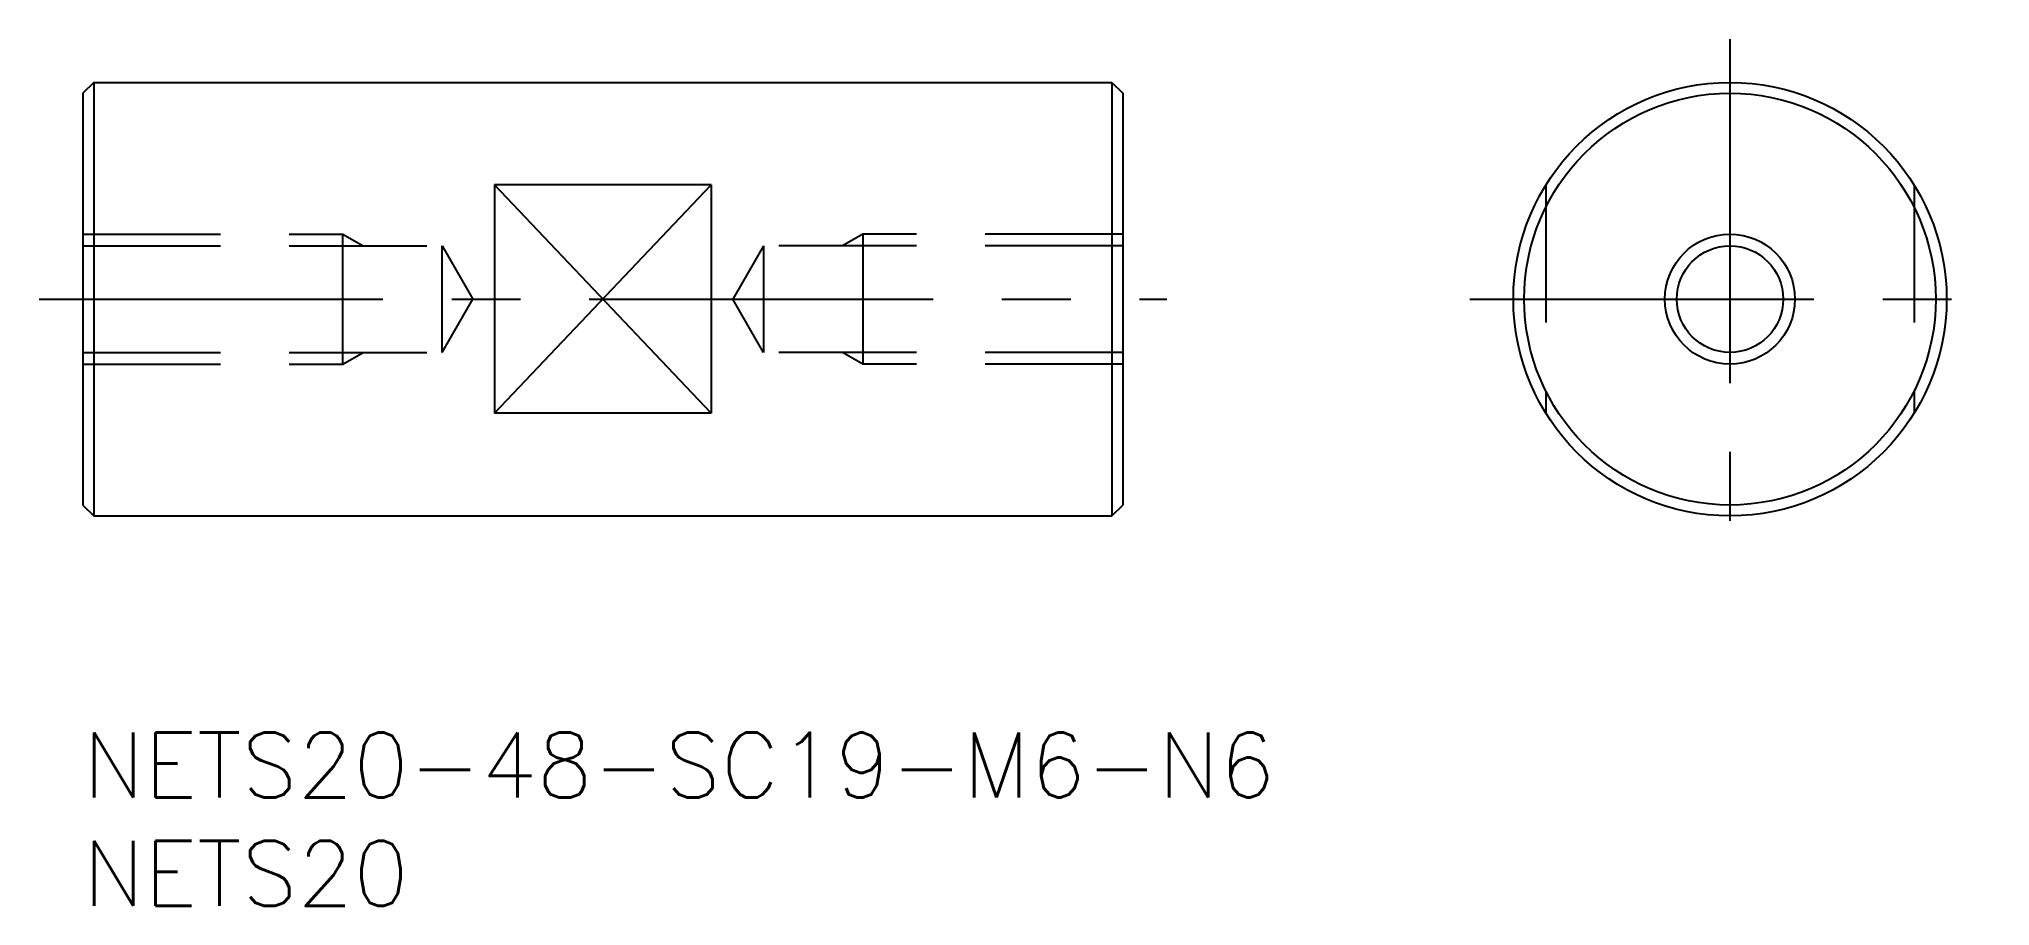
# Model space of a CAD drawing. Extents: x -2 to 88, y -8 to 32.
import ezdxf

# ---------------------------------------------------------------- set-up
doc = ezdxf.new("R2010")
doc.units = 0
doc.header["$LTSCALE"] = 0.5
doc.linetypes.add('CENTER', pattern=[50.8, 31.75, -6.35, 6.35, -6.35])
doc.linetypes.add('DASHED', pattern=[19.05, 12.7, -6.35])
for name, color, linetype in [('MSM_CENTER', 1, 'CENTER'), ('MSM_CONTINUOUS', 7, 'CONTINUOUS'), ('MSM_DASHED', 4, 'DASHED'), ('MSM_NARROW', 5, 'CONTINUOUS'), ('MSM_PART_NUMBER', 7, 'CONTINUOUS')]:
    doc.layers.add(name, color=color, linetype=linetype)
doc.styles.get("Standard").update_dxf_attribs({"font": 'txt.shx', "height": 3, "bigfont": 'bigfont.shx'})

# ---------------------------------------------------------------- blocks, each defined once
blk = doc.blocks.new('*U14')
at = {"layer": 'MSM_PART_NUMBER'}
blk.add_text('NETS20-48-SC19-M6-N6', height=3, dxfattribs=at).set_placement((0, -3))
blk = doc.blocks.new('*U15')
at = {"layer": 'MSM_PART_NUMBER'}
blk.add_text('NETS20', height=3, dxfattribs=at).set_placement((0, -8))

msp = doc.modelspace()

# ---------------------------------------------------------------- linework, layer by layer
at = {"layer": 'MSM_CENTER'}
for p, q in [((76.026, 32.001), (76.026, 7.999)), ((-2.028, 20), (50.028, 20)), ((64.025, 20), (88.028, 20))]:
    msp.add_line(p, q, dxfattribs=at)
at = {"layer": 'MSM_CONTINUOUS'}
for p, q in [((0.5, 30), (0, 29.5)), ((0.5, 30), (47.5, 30)), ((0.5, 30), (0.5, 10)), ((47.5, 30), (47.5, 10)), ((47.5, 30), (48, 29.5)), ((0, 29.5), (0, 10.5)), ((48, 29.5), (48, 10.5)), ((19, 25.268), (19, 14.732)), ((29, 25.268), (19, 25.268)), ((29, 25.268), (29, 14.732)), ((29, 14.732), (19, 14.732)), ((0, 10.5), (0.5, 10)), ((0.5, 10), (47.5, 10)), ((47.5, 10), (48, 10.5))]:
    msp.add_line(p, q, dxfattribs=at)
for radius in [10, 9.5, 2.458]:
    msp.add_circle((76.026, 20), radius, dxfattribs=at)
at = {"layer": 'MSM_DASHED'}
for p, q in [((67.526, 25.268), (67.526, 14.732)), ((84.526, 25.268), (84.526, 14.732)), ((0, 23), (12, 23)), ((12, 17), (12, 23)), ((12, 23), (12.938, 22.458)), ((36, 23), (35.062, 22.458)), ((48, 23), (36, 23)), ((36, 23), (36, 17)), ((0, 22.458), (16.581, 22.458)), ((16.581, 17.542), (16.581, 22.458)), ((16.581, 22.458), (18, 20)), ((31.419, 22.458), (30, 20)), ((48, 22.458), (31.419, 22.458)), ((31.419, 22.458), (31.419, 17.542)), ((16.581, 17.542), (18, 20)), ((31.419, 17.542), (30, 20)), ((0, 17.542), (16.581, 17.542)), ((12, 17), (12.938, 17.542)), ((48, 17.542), (31.419, 17.542)), ((36, 17), (35.062, 17.542)), ((0, 17), (12, 17)), ((48, 17), (36, 17))]:
    msp.add_line(p, q, dxfattribs=at)
at = {"layer": 'MSM_NARROW'}
for p, q in [((19, 14.732), (29, 25.268)), ((29, 14.732), (19, 25.268))]:
    msp.add_line(p, q, dxfattribs=at)
msp.add_circle((76.026, 20), 3, dxfattribs=at)

# ---------------------------------------------------------------- block references
at = {"layer": 'MSM_CONTINUOUS'}
for name in ['*U14', '*U15']:
    msp.add_blockref(name, (0, 0), dxfattribs=at)

doc.saveas('drawing.dxf')
